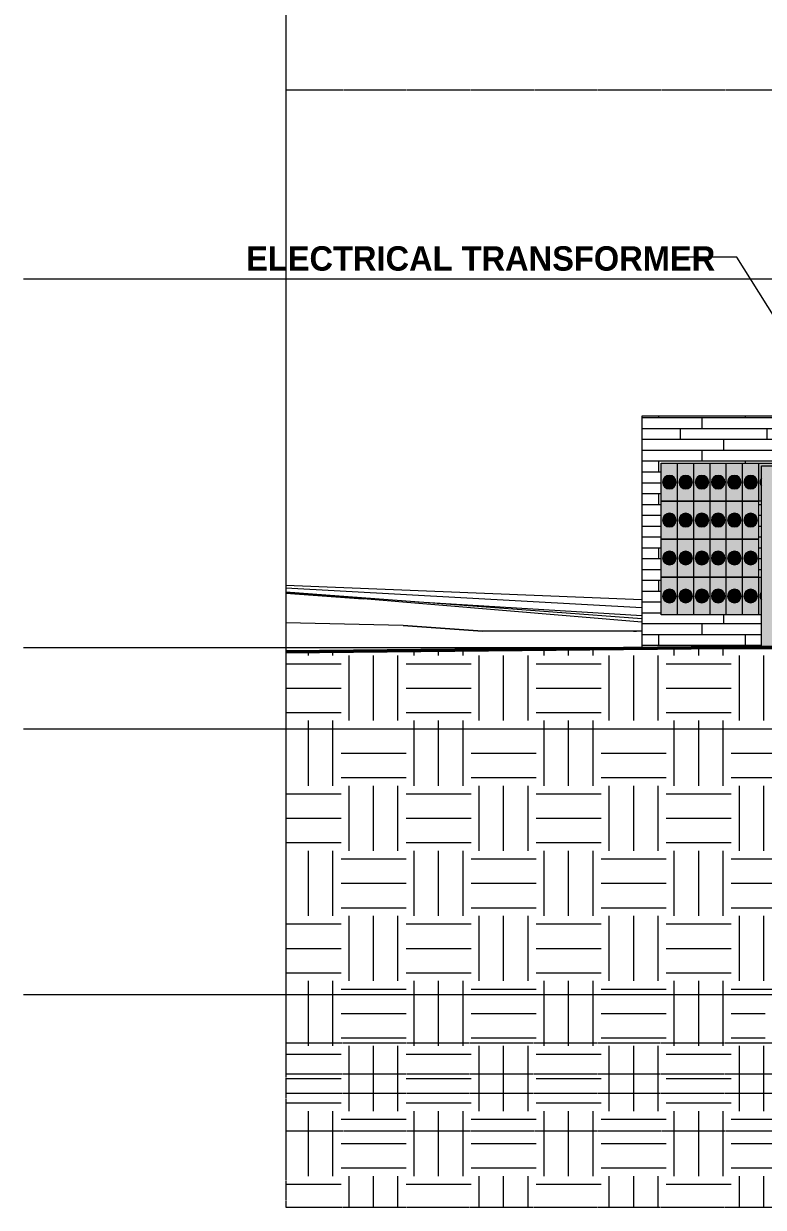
# Model space of a CAD drawing. Header units: inches. Extents: x -4179 to 1631, y -360 to 585.
# Drawn here: x -1365.1 to -1092.1, y -206.5 to 230.1 of the extents above; entities that cross this region are included whole.
import ezdxf

# ---------------------------------------------------------------- set-up
doc = ezdxf.new("R2010")
doc.units = ezdxf.units.IN
doc.header["$MEASUREMENT"] = 0
doc.linetypes.add('Aligning Line 1_8_', pattern=[0.25, 0.125, -0.125])
doc.linetypes.add('Grid Line 1_2_', pattern=[0.875, 0.5, -0.125, 0.125, -0.125])
for name, color, linetype, lineweight in [('0-5', 10, 'Continuous', 5), ('A-FLOR-LEVL-1', 51, 'Grid Line 1_2_', 9), ('A-WALL', 113, 'Continuous', 13), ('A-WALL-PATT-1', 251, 'Continuous', 9), ('C-TOPO', 7, 'Continuous', 9), ('C-TOPO-1', 250, 'Continuous', 50), ('E-ELEC-EQPM', 71, 'Continuous', 9), ('E-ELEC-EQPM-1', 251, 'Continuous', 9), ('E-ELEC-FIXT', 91, 'Continuous', 9), ('G-ANNO-SYMB', 111, 'Aligning Line 1_8_', 9), ('G-ANNO-SYMB-1', 254, 'Aligning Line 1_8_', 9), ('G-ANNO-SYMB-2', 147, 'Aligning Line 1_8_', 9), ('G-ANNO-TEXT', 231, 'Continuous', 9)]:
    doc.layers.add(name, color=color, linetype=linetype, lineweight=lineweight)
doc.styles.add('Century Gothic_B', font='GOTHICB.TTF', dxfattribs={"height": 9})

# ---------------------------------------------------------------- blocks, each defined once
blk = doc.blocks.new('CTR - 2nd Phase_rvt-2-BUILDING ELEVATION - SOUTH')
at = {"layer": 'A-FLOR-LEVL-1'}
for p, q in [((9609.49, 136), (12558.48, 136)), ((9609.49, 0), (12558.48, 0)), ((9609.49, -30), (12558.48, -30)), ((9609.49, -128), (12558.48, -128))]:
    blk.add_line(p, q, dxfattribs=at)
at = {"layer": 'G-ANNO-SYMB-1'}
blk.add_line((9706.24, -164.42), (12461.78, -164.42), dxfattribs=at)
blk = doc.blocks.new('CTR  - Topography_rvt-2-BUILDING ELEVATION - SOUTH')
at = {"layer": 'C-TOPO'}
h = blk.add_hatch(dxfattribs=at)
h.set_pattern_fill('FP_70', color=256, style=0, pattern_type=2)
h.set_pattern_definition([(0, (0, 0), (24, 24), [24, -24]), (0, (0, 9), (24, 24), [24, -24]), (0, (0, 18), (24, 24), [24, -24]), (90, (3, 21), (-24, 24), [24, -24]), (90, (12, 21), (-24, 24), [24, -24]), (90, (21, 21), (-24, 24), [24, -24])])
h.paths.add_polyline_path([(9860.39, -206.51), (9891.19, -206.51), (9891.19, -146), (9883.19, -146), (9883.19, -134), (9889.19, -134), (9889.19, -17), (9891.19, -17), (9891.19, -0.01), (9856.93, -0.06), (9846.17, -0.17), (9706.24, -1.56), (9706.24, -206.51), (9855.83, -206.51)], flags=0)
for p, q in [((9706.24, 23.06), (9837.71, 17.66)), ((9706.24, 22.03), (9837.71, 14.71)), ((9837.71, 10.6), (9706.24, 20.42)), ((9837.71, 10.6), (9706.24, 20.42)), ((9706.24, 20.3), (9734.76, 17.93)), ((9734.76, 17.93), (9706.24, 20.04)), ((9706.24, 20.04), (9734.76, 17.93)), ((9837.71, 9.41), (9734.76, 17.93)), ((9837.71, 9.41), (9734.76, 17.93)), ((9837.71, 11.65), (9755.27, 16.75)), ((9749.57, 8.17), (9706.24, 9.05)), ((9749.57, 8.17), (9706.24, 9.05)), ((9778.88, 6), (9749.57, 8.17)), ((9749.57, 8.17), (9778.88, 6)), ((9834.64, 6), (9778.88, 6)), ((9834.64, 6), (9778.88, 6)), ((9837.71, 5.87), (9834.64, 6)), ((9837.71, 6), (9834.64, 6)), ((9834.64, 6), (9835.68, 6)), ((9837.71, 5.87), (9834.64, 6)), ((9863.53, 0), (9706.24, -1.23)), ((9863.53, 0), (9855.83, -0.07)), ((9863.53, 0), (9861.04, -0.03)), ((9863.53, 0), (9891.19, 0)), ((9706.24, -1.56), (9855.83, -0.07)), ((9863.79, -0.02), (9855.83, -0.07)), ((9891.19, -0.01), (9863.79, -0.02))]:
    blk.add_line(p, q, dxfattribs=at)
at = {"layer": 'C-TOPO-1'}
for p, q in [((9855.83, -0.07), (9706.24, -1.56)), ((9863.79, -0.02), (9855.83, -0.07)), ((9891.19, -0.01), (9863.79, -0.02))]:
    blk.add_line(p, q, dxfattribs=at)
blk = doc.blocks.new('CTR - 1st Phase - Common Walls_rvt-2-BUILDING ELEVATION - SOUTH')
at = {"layer": 'A-FLOR-LEVL-1'}
for p, q in [((9609.49, 136), (12558.48, 136)), ((9609.49, 0), (12558.48, 0)), ((9609.49, -30), (12558.48, -30)), ((9609.49, -128), (12558.48, -128))]:
    blk.add_line(p, q, dxfattribs=at)
at = {"layer": 'G-ANNO-SYMB-2'}
for p, q in [((9706.24, 526.95), (9706.24, -206.51)), ((9706.24, 526.95), (9706.24, -206.51)), ((9706.24, 526.95), (9706.24, -145.84)), ((9706.24, 0), (12461.78, 0)), ((9706.24, -145.84), (12461.73, -145.84)), ((9706.24, -164.42), (12461.78, -164.42))]:
    blk.add_line(p, q, dxfattribs=at)
blk = doc.blocks.new('CTR - 1st Phase -Stairs _ Elevators_rvt-2-BUILDING ELEVATION - SOUTH')
at = {"layer": 'A-FLOR-LEVL-1'}
for p, q in [((9609.49, 136), (12558.48, 136)), ((9609.49, 0), (12558.48, 0)), ((9609.49, -30), (12558.48, -30)), ((9609.49, -128), (12558.48, -128))]:
    blk.add_line(p, q, dxfattribs=at)
at = {"layer": 'G-ANNO-SYMB-2'}
for p, q in [((9706.24, 526.95), (9706.24, -206.49)), ((9706.24, -206.49), (12461.73, -206.49))]:
    blk.add_line(p, q, dxfattribs=at)
blk = doc.blocks.new('Transformer-Dry-Type-Siemens - small-2041569-BUILDING ELEVATION - SOUTH')
at = {"layer": 'E-ELEC-EQPM-1'}
blk.add_hatch(color=256, dxfattribs=at).paths.add_polyline_path([(9883.84, 0), (9889.19, 0), (9889.22, 2), (9895.26, 2), (9895.26, 36), (9933.84, 36), (9933.84, 67), (9881.84, 67), (9881.84, 0)], flags=0)
at = {"layer": 'E-ELEC-EQPM'}
for p, q in [((9881.84, 0), (9881.84, 67)), ((9881.84, 67), (9933.84, 67)), ((9933.84, 67), (9933.84, 36))]:
    blk.add_line(p, q, dxfattribs=at)
blk = doc.blocks.new('Electric Meter - Electric Meter-2079184-BUILDING ELEVATION - SOUTH')
at = {"layer": 'E-ELEC-FIXT'}
h = blk.add_hatch(color=256, dxfattribs=at)
h.paths.add_polyline_path([(9846.17, 12), (9850.84, 12), (9850.84, 26), (9844.84, 26), (9844.84, 12)], flags=0)
h.paths.add_polyline_path([(9847.84, 16.5), (9847.12, 16.62), (9846.59, 16.83), (9846, 17.32), (9845.67, 17.75), (9845.42, 18.35), (9845.34, 19), (9845.42, 19.65), (9845.67, 20.25), (9846.17, 20.84), (9846.59, 21.17), (9847.19, 21.41), (9847.84, 21.5), (9848.49, 21.41), (9849.09, 21.17), (9849.61, 20.77), (9850, 20.25), (9850.25, 19.65), (9850.34, 19), (9850.25, 18.35), (9850, 17.75), (9849.53, 17.18), (9849.09, 16.83), (9848.34, 16.57), (9848.26, 16.56)], flags=0)
blk.add_hatch(color=256, dxfattribs=at).paths.add_polyline_path([(9847.84, 16.5), (9848.49, 16.59), (9849.09, 16.83), (9849.61, 17.23), (9850, 17.75), (9850.25, 18.35), (9850.34, 19), (9850.25, 19.65), (9850, 20.25), (9849.61, 20.77), (9849.09, 21.17), (9848.49, 21.41), (9847.84, 21.5), (9847.19, 21.41), (9846.59, 21.17), (9846.07, 20.77), (9845.67, 20.25), (9845.42, 19.65), (9845.34, 19), (9845.42, 18.35), (9845.67, 17.75), (9846.17, 17.16), (9846.59, 16.83), (9847.19, 16.59)], flags=0)
for p, q in [((9844.84, 26), (9850.84, 26)), ((9844.84, 12), (9844.84, 26)), ((9850.84, 12), (9850.84, 26)), ((9850.84, 12), (9844.84, 12))]:
    blk.add_line(p, q, dxfattribs=at)
for start, end in [(0, 180), (180, 360)]:
    blk.add_arc((9847.84, 19), 2.5, start, end, dxfattribs=at)
blk = doc.blocks.new('Electric Meter - Electric Meter-V61-BUILDING ELEVATION - SOUTH')
at = {"layer": 'E-ELEC-FIXT'}
for points in [[(9881.84, 12), (9881.84, 17.53), (9881.67, 17.75), (9881.42, 18.35), (9881.34, 19), (9881.42, 19.65), (9881.67, 20.25), (9881.84, 20.47), (9881.84, 26), (9880.84, 26), (9880.84, 12)], [(9881.84, 17.53), (9881.84, 20.47), (9881.67, 20.25), (9881.42, 19.65), (9881.34, 19), (9881.42, 18.35), (9881.67, 17.75)]]:
    blk.add_hatch(color=256, dxfattribs=at).paths.add_polyline_path(points, flags=0)
for p, q in [((9880.84, 26), (9881.84, 26)), ((9880.84, 12), (9880.84, 26)), ((9881.84, 12), (9880.84, 12))]:
    blk.add_line(p, q, dxfattribs=at)
for start, end in [(143.768, 180), (180, 216.232)]:
    blk.add_arc((9883.84, 19), 2.5, start, end, dxfattribs=at)
blk = doc.blocks.new('Electric Meter - Electric Meter-V63-BUILDING ELEVATION - SOUTH')
at = {"layer": 'E-ELEC-FIXT'}
for points in [[(9881.84, 54), (9881.84, 59.53), (9881.67, 59.75), (9881.42, 60.35), (9881.34, 61), (9881.42, 61.65), (9881.67, 62.25), (9881.84, 62.47), (9881.84, 67), (9886.84, 67), (9886.84, 68), (9880.84, 68), (9880.84, 54)], [(9881.84, 59.53), (9881.84, 62.47), (9881.67, 62.25), (9881.42, 61.65), (9881.34, 61), (9881.42, 60.35), (9881.67, 59.75)]]:
    blk.add_hatch(color=256, dxfattribs=at).paths.add_polyline_path(points, flags=0)
for p, q in [((9880.84, 68), (9886.84, 68)), ((9880.84, 54), (9880.84, 68)), ((9886.84, 67), (9886.84, 68)), ((9881.84, 54), (9880.84, 54))]:
    blk.add_line(p, q, dxfattribs=at)
for start, end in [(143.768, 180), (180, 216.232)]:
    blk.add_arc((9883.84, 61), 2.5, start, end, dxfattribs=at)

msp = doc.modelspace()

# ---------------------------------------------------------------- hatches: boundary and pattern name
at = {"layer": 'A-WALL-PATT-1'}
h = msp.add_hatch(dxfattribs=at)
h.set_pattern_fill('FP_90', color=256, style=0, pattern_type=2)
h.set_pattern_definition([(0, (-1002.67, 0.8), (0, 4), []), (90, (-1002.67, 0.8), (-8, 8), [4, -28]), (90, (-986.67, 4.8), (-8, 8), [4, -28])])
h.paths.add_polyline_path([(-1110.8458, 0), (-1092.7948, 0), (-1092.7948, 12), (-1129.7948, 12), (-1129.7948, 68), (-1063.7948, 68), (-1063.7948, 67), (-1040.7948, 67), (-1040.7948, 36), (-1039.7948, 36), (-1039.7948, 54), (-1009.7948, 54), (-1009.7948, 36), (-1004.7948, 36), (-1004.7948, 85.375), (-1136.9198, 85.375), (-1136.9198, 0), (-1111.1088, 0)], flags=0)
h.paths.add_polyline_path([(-1093.7948, 26), (-1092.7948, 26), (-1092.7948, 54), (-1093.7948, 54), (-1093.7948, 40)], flags=0)

# ---------------------------------------------------------------- linework, layer by layer
at = {"layer": 'A-FLOR-LEVL-1'}
for p, q in [((-1364.3938, 136), (1583.0971, 136)), ((-1364.3938, 0), (1583.0971, 0)), ((-1364.3938, -30), (1583.0971, -30)), ((-1364.3938, -128), (1583.0971, -128))]:
    msp.add_line(p, q, dxfattribs=at)
at = {"layer": 'A-WALL'}
for p, q in [((-1000.5448, 85.375), (-1136.9198, 85.375)), ((-1136.9198, 85.375), (-1136.9198, 0)), ((-1136.9198, 0), (-1111.1088, 0))]:
    msp.add_line(p, q, dxfattribs=at)
at = {"layer": 'G-ANNO-SYMB'}
for p, q in [((-1268.3938, 526.9531), (-1268.3938, -157.3105)), ((-1268.3977, 205.7608), (1487.1463, 205.7608)), ((-1268.3977, 0), (1487.1463, 0)), ((-1268.3938, -157.3105), (1487.1463, -157.3105)), ((-1268.3977, -178.2392), (1487.1463, -178.2392))]:
    msp.add_line(p, q, dxfattribs=at)
at = {"layer": 'G-ANNO-TEXT'}
for p, q in [((-1101.8513, 144.0126), (-1120.7993, 144.0126)), ((-1049.655, 60.3554), (-1101.8513, 144.0126))]:
    msp.add_line(p, q, dxfattribs=at)

# ---------------------------------------------------------------- block references
at = {"layer": '0-5'}
for name in ['CTR - 2nd Phase_rvt-2-BUILDING ELEVATION - SOUTH', 'CTR - 1st Phase - Common Walls_rvt-2-BUILDING ELEVATION - SOUTH', 'CTR - 1st Phase -Stairs _ Elevators_rvt-2-BUILDING ELEVATION - SOUTH', 'CTR  - Topography_rvt-2-BUILDING ELEVATION - SOUTH']:
    msp.add_blockref(name, (-10974.6342, 0), dxfattribs=at)
at = {"layer": 'E-ELEC-EQPM'}
msp.add_blockref('Transformer-Dry-Type-Siemens - small-2041569-BUILDING ELEVATION - SOUTH', (-10974.6342, 0), dxfattribs=at)
at = {"layer": 'E-ELEC-FIXT'}
for name, p in [('Electric Meter - Electric Meter-2079184-BUILDING ELEVATION - SOUTH', (-10974.6342, 42)), ('Electric Meter - Electric Meter-2079184-BUILDING ELEVATION - SOUTH', (-10968.6342, 42)), ('Electric Meter - Electric Meter-2079184-BUILDING ELEVATION - SOUTH', (-10962.6342, 42)), ('Electric Meter - Electric Meter-2079184-BUILDING ELEVATION - SOUTH', (-10956.6342, 42)), ('Electric Meter - Electric Meter-2079184-BUILDING ELEVATION - SOUTH', (-10950.6342, 42)), ('Electric Meter - Electric Meter-2079184-BUILDING ELEVATION - SOUTH', (-10944.6342, 42)), ('Electric Meter - Electric Meter-V63-BUILDING ELEVATION - SOUTH', (-10974.6342, 0)), ('Electric Meter - Electric Meter-2079184-BUILDING ELEVATION - SOUTH', (-10974.6342, 28)), ('Electric Meter - Electric Meter-2079184-BUILDING ELEVATION - SOUTH', (-10968.6342, 28)), ('Electric Meter - Electric Meter-2079184-BUILDING ELEVATION - SOUTH', (-10962.6342, 28)), ('Electric Meter - Electric Meter-2079184-BUILDING ELEVATION - SOUTH', (-10956.6342, 28)), ('Electric Meter - Electric Meter-2079184-BUILDING ELEVATION - SOUTH', (-10950.6342, 28)), ('Electric Meter - Electric Meter-2079184-BUILDING ELEVATION - SOUTH', (-10944.6342, 28)), ('Electric Meter - Electric Meter-2079184-BUILDING ELEVATION - SOUTH', (-10974.6342, 14)), ('Electric Meter - Electric Meter-2079184-BUILDING ELEVATION - SOUTH', (-10968.6342, 14)), ('Electric Meter - Electric Meter-2079184-BUILDING ELEVATION - SOUTH', (-10962.6342, 14)), ('Electric Meter - Electric Meter-2079184-BUILDING ELEVATION - SOUTH', (-10956.6342, 14)), ('Electric Meter - Electric Meter-2079184-BUILDING ELEVATION - SOUTH', (-10950.6342, 14)), ('Electric Meter - Electric Meter-2079184-BUILDING ELEVATION - SOUTH', (-10944.6342, 14)), ('Electric Meter - Electric Meter-2079184-BUILDING ELEVATION - SOUTH', (-10974.6342, 0)), ('Electric Meter - Electric Meter-2079184-BUILDING ELEVATION - SOUTH', (-10968.6342, 0)), ('Electric Meter - Electric Meter-2079184-BUILDING ELEVATION - SOUTH', (-10962.6342, 0)), ('Electric Meter - Electric Meter-2079184-BUILDING ELEVATION - SOUTH', (-10956.6342, 0)), ('Electric Meter - Electric Meter-2079184-BUILDING ELEVATION - SOUTH', (-10950.6342, 0)), ('Electric Meter - Electric Meter-2079184-BUILDING ELEVATION - SOUTH', (-10944.6342, 0)), ('Electric Meter - Electric Meter-V61-BUILDING ELEVATION - SOUTH', (-10974.6342, 0))]:
    msp.add_blockref(name, p, dxfattribs=at)

# ---------------------------------------------------------------- texts
at = {"layer": 'G-ANNO-TEXT', "insert": (-1283.0544, 148.0149), "char_height": 9, "width": 196.647, "attachment_point": 1, "style": 'Century Gothic_B'}
msp.add_mtext('ELECTRICAL TRANSFORMER', dxfattribs=at)

doc.saveas('drawing.dxf')
